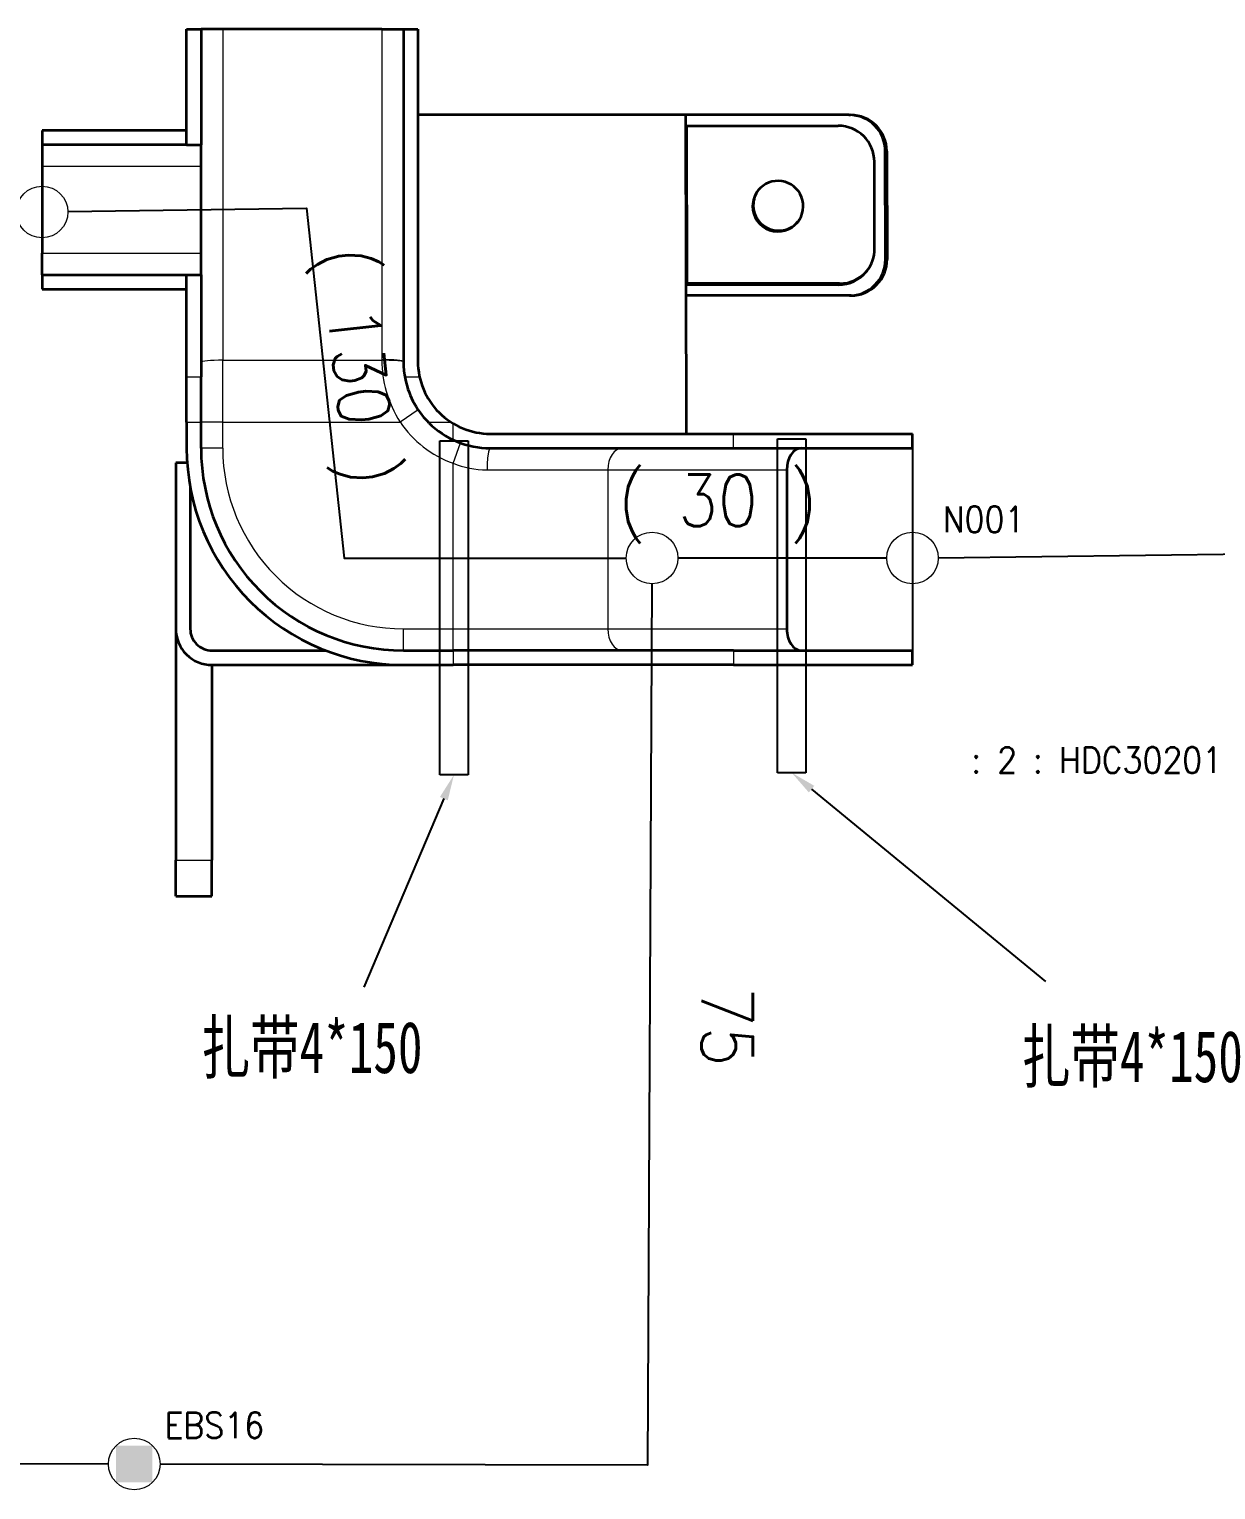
# Model space of a CAD drawing. Header units: inches. Extents: x 47316 to 59086, y 3141 to 11743.
# Drawn here: x 52776.9 to 52891.8, y 9628.3 to 9769.8 of the extents above; entities that cross this region are included whole.
import ezdxf

# ---------------------------------------------------------------- set-up
doc = ezdxf.new("R2010")
doc.units = ezdxf.units.IN
doc.header["$MEASUREMENT"] = 0
doc.layers.add('_BLACK_HOLE', color=7, linetype='Continuous')
doc.layers.add('标注线', color=3, linetype='Continuous', lineweight=20)
doc.styles.add('MtX_FangSong_GB2312', font='')
doc.styles.get("Standard").update_dxf_attribs({"font": ''})
doc.styles.get('MtX_FangSong_GB2312').set_extended_font_data('FangSong_GB2312')
doc.styles.get('Standard').set_extended_font_data('SimSun')
doc.linetypes.add('_VH_FELT_TAPE', pattern='A,0.4,-0.7,["FELT",Standard,S=0.3,R=0,X=-0.5,Y=-0.15],-0.7', length=1.8)

msp = doc.modelspace()

# ---------------------------------------------------------------- linework, layer by layer
at = {"color": 0, "lineweight": 35}
for p, q in [((52792.1, 9769.77), (52793.5, 9769.77)), ((52792.1, 9758.57), (52792.1, 9769.77)), ((52794.12, 9769.77), (52793.5, 9769.77)), ((52793.5, 9769.77), (52793.5, 9758.57)), ((52795.6, 9769.77), (52794.12, 9769.77)), ((52811, 9769.77), (52795.6, 9769.77)), ((52811, 9769.77), (52812.49, 9769.77)), ((52812.49, 9769.77), (52813.1, 9769.77)), ((52813.1, 9769.77), (52814.5, 9769.77)), ((52813.1, 9769.77), (52813.1, 9737.57)), ((52814.5, 9769.77), (52814.5, 9737.57)), ((52840.41, 9761.46), (52814.5, 9761.46)), ((52856.25, 9761.46), (52840.41, 9761.46)), ((52840.41, 9761.46), (52840.49, 9730.57)), ((52840.41, 9760.41), (52855.2, 9760.41)), ((52840.51, 9760.41), (52840.54, 9745.12)), ((52856.25, 9761.46), (52856.41, 9761.46)), ((52792.1, 9759.97), (52778.1, 9759.97)), ((52778.1, 9759.97), (52778.1, 9758.57)), ((52792.1, 9758.57), (52778.1, 9758.57)), ((52778.1, 9758.57), (52778.1, 9757.95)), ((52778.1, 9757.95), (52778.1, 9756.47)), ((52792.1, 9758.57), (52793.5, 9758.57)), ((52793.5, 9757.95), (52793.5, 9758.57)), ((52793.5, 9756.47), (52793.5, 9757.95)), ((52859.78, 9747.46), (52859.76, 9757.96)), ((52859.91, 9757.96), (52859.94, 9747.46)), ((52778.1, 9756.47), (52778.1, 9748.07)), ((52793.5, 9748.07), (52793.5, 9756.47)), ((52858.73, 9748.5), (52858.71, 9756.92)), ((52778.1, 9746.58), (52778.1, 9748.07)), ((52793.5, 9746.58), (52793.5, 9748.07)), ((52778.1, 9745.97), (52778.1, 9746.58)), ((52793.5, 9745.97), (52793.5, 9746.58)), ((52778.1, 9745.97), (52792.1, 9745.97)), ((52778.1, 9745.97), (52778.1, 9744.57)), ((52792.1, 9736.1), (52792.1, 9745.97)), ((52792.1, 9745.97), (52793.5, 9745.97)), ((52793.5, 9745.97), (52793.5, 9736.1)), ((52840.45, 9745.01), (52840.54, 9745.12)), ((52855.24, 9745.01), (52840.45, 9745.01)), ((52855.33, 9745.12), (52840.54, 9745.12)), ((52778.1, 9744.57), (52792.1, 9744.57)), ((52856.29, 9743.96), (52840.45, 9743.96)), ((52856.45, 9743.96), (52856.29, 9743.96)), ((52792.1, 9733.91), (52792.1, 9736.1)), ((52793.5, 9733.91), (52793.5, 9736.1)), ((52792.1, 9731.71), (52792.1, 9733.91)), ((52793.5, 9731.71), (52793.5, 9733.91)), ((52792.1, 9731.71), (52792.1, 9729.17)), ((52793.5, 9729.17), (52793.5, 9731.71)), ((52815.56, 9731.63), (52815.48, 9731.71)), ((52821.5, 9730.57), (52832.45, 9730.57)), ((52832.45, 9730.57), (52845.07, 9730.57)), ((52845.07, 9730.57), (52862.4, 9730.57)), ((52862.4, 9729.17), (52862.4, 9730.57)), ((52821.5, 9729.17), (52832.45, 9729.17)), ((52832.45, 9729.17), (52845.07, 9729.17)), ((52845.07, 9729.17), (52862.4, 9729.17)), ((52792.15, 9727.77), (52791.05, 9727.77)), ((52791.05, 9727.77), (52791.05, 9711.67)), ((52850.22, 9727.07), (52850.22, 9711.67)), ((52792.45, 9725.35), (52792.45, 9711.67)), ((52791.05, 9711.67), (52791.05, 9689.27)), ((52794.55, 9709.57), (52805.56, 9709.57)), ((52813.1, 9709.57), (52817.9, 9709.57)), ((52832.45, 9709.57), (52817.9, 9709.57)), ((52845.07, 9709.57), (52832.45, 9709.57)), ((52845.07, 9709.57), (52862.4, 9709.57)), ((52862.4, 9708.17), (52862.4, 9709.57)), ((52794.55, 9708.17), (52813.1, 9708.17)), ((52794.55, 9708.17), (52794.55, 9689.27)), ((52813.1, 9708.17), (52817.9, 9708.17)), ((52832.45, 9708.17), (52817.9, 9708.17)), ((52845.07, 9708.17), (52832.45, 9708.17)), ((52845.07, 9708.17), (52862.4, 9708.17)), ((52791.05, 9685.77), (52791.05, 9689.27)), ((52794.55, 9685.77), (52794.55, 9689.27)), ((52791.05, 9685.77), (52794.55, 9685.77))]:
    msp.add_line(p, q, dxfattribs=at)
at = {"color": 0, "lineweight": 13}
for p, q in [((52795.6, 9769.77), (52795.6, 9737.69)), ((52811, 9769.77), (52811, 9737.75)), ((52859.76, 9757.96), (52859.91, 9757.96)), ((52793.5, 9756.47), (52778.1, 9756.47)), ((52778.1, 9748.07), (52793.5, 9748.07)), ((52859.94, 9747.46), (52859.78, 9747.46)), ((52855.24, 9745.01), (52855.33, 9745.12)), ((52811, 9737.75), (52811, 9737.69)), ((52795.6, 9737.69), (52811, 9737.69)), ((52795.6, 9734.7), (52795.6, 9737.69)), ((52811.71, 9737.68), (52811, 9737.69)), ((52812.56, 9737.64), (52811.71, 9737.68)), ((52812.89, 9737.6), (52812.56, 9737.64)), ((52813.03, 9737.57), (52812.89, 9737.6)), ((52813.08, 9737.55), (52813.03, 9737.57)), ((52813.1, 9737.54), (52813.08, 9737.55)), ((52813.1, 9737.53), (52813.1, 9737.54)), ((52813.1, 9737.52), (52813.1, 9737.53)), ((52792.1, 9736.1), (52793.5, 9736.1)), ((52813.23, 9736.1), (52814.66, 9736.1)), ((52795.6, 9731.71), (52795.6, 9734.7)), ((52814.53, 9732.88), (52812.79, 9731.71)), ((52792.1, 9731.71), (52793.5, 9731.71)), ((52794.12, 9731.71), (52793.5, 9731.71)), ((52795.6, 9731.71), (52794.12, 9731.71)), ((52795.6, 9729.17), (52795.6, 9731.71)), ((52795.6, 9731.71), (52812.79, 9731.71)), ((52815.48, 9731.71), (52817.67, 9731.71)), ((52817.9, 9729.98), (52817.9, 9731.56)), ((52817.9, 9727.7), (52818.62, 9729.68)), ((52845.07, 9729.17), (52845.07, 9730.57)), ((52794.12, 9729.17), (52793.5, 9729.17)), ((52795.6, 9729.17), (52794.12, 9729.17)), ((52821.25, 9728.22), (52821.21, 9727.66)), ((52821.33, 9728.81), (52821.25, 9728.22)), ((52821.39, 9729.02), (52821.33, 9728.81)), ((52821.44, 9729.12), (52821.39, 9729.02)), ((52821.46, 9729.15), (52821.44, 9729.12)), ((52821.49, 9729.17), (52821.46, 9729.15)), ((52821.5, 9729.17), (52821.49, 9729.17)), ((52817.9, 9711.67), (52817.9, 9727.7)), ((52821.21, 9727.66), (52821.2, 9727.07)), ((52821.2, 9727.07), (52825.93, 9727.07)), ((52825.93, 9727.07), (52827.45, 9727.07)), ((52827.45, 9727.07), (52832.89, 9727.07)), ((52832.89, 9727.07), (52850.22, 9727.07)), ((52832.89, 9727.07), (52832.89, 9711.67)), ((52813.1, 9711.67), (52817.9, 9711.67)), ((52813.1, 9710.18), (52813.1, 9711.67)), ((52817.9, 9711.67), (52825.93, 9711.67)), ((52817.9, 9710.18), (52817.9, 9711.67)), ((52825.93, 9711.67), (52832.89, 9711.67)), ((52832.89, 9711.67), (52850.22, 9711.67)), ((52813.1, 9709.57), (52813.1, 9710.18)), ((52817.9, 9709.57), (52817.9, 9710.18)), ((52817.9, 9709.57), (52817.9, 9708.17)), ((52845.07, 9709.57), (52845.07, 9708.17)), ((52791.05, 9689.27), (52794.55, 9689.27))]:
    msp.add_line(p, q, dxfattribs=at)
at = {"color": 0, "lineweight": -3}
for p, q in [((52816.61, 9729.88), (52819.36, 9729.88)), ((52816.61, 9697.52), (52816.61, 9729.88)), ((52819.36, 9729.88), (52819.36, 9697.52)), ((52849.32, 9730.09), (52852.08, 9730.09)), ((52849.32, 9697.73), (52849.32, 9730.09)), ((52852.08, 9730.09), (52852.08, 9697.73)), ((52819.36, 9697.52), (52816.61, 9697.52)), ((52852.08, 9697.73), (52849.32, 9697.73))]:
    msp.add_line(p, q, dxfattribs=at)
at = {"color": 0, "linetype": '_VH_FELT_TAPE', "lineweight": -3, "ltscale": 5}
for p, q in [((52864.9, 9718.56), (52995.03, 9720.21)), ((52744.24, 9630.86), (52784.53, 9630.76))]:
    msp.add_line(p, q, dxfattribs=at)
at = {"color": 7, "lineweight": -2}
for p, q in [((52852.63, 9696.14), (52875.29, 9677.49)), ((52817.01, 9695.22), (52809.27, 9676.95))]:
    msp.add_line(p, q, dxfattribs=at)
at = {"color": 0, "linetype": '_VH_FELT_TAPE', "lineweight": -3, "ltscale": 5}
msp.add_lwpolyline([(52837.16, 9716.03), (52836.74, 9630.63), (52789.53, 9630.75)], dxfattribs=at)
at = {"color": 0, "linetype": 'Continuous', "lineweight": 15}
for centre in [(52778.1, 9752.06), (52787.03, 9630.75)]:
    msp.add_circle(centre, 2.5, dxfattribs=at)
at = {"color": 0, "lineweight": 35}
for centre, radius, start, end in [((52856.25, 9757.95), 3.51, 0.1421, 89.9311), ((52856.4, 9757.95), 3.51, 0.1385, 89.9347), ((52856.29, 9747.45), 3.49, 270.0036, 0.2003), ((52856.45, 9747.45), 3.49, 270.0001, 0.204), ((52821.5, 9737.57), 8.4, 179.999, 190.0335), ((52821.5, 9737.57), 7, 179.999, 269.999), ((52821.5, 9737.57), 8.4, 190.0335, 224.1998), ((52821.5, 9737.57), 8.4, 224.999, 269.999), ((52813.1, 9729.17), 21, 179.999, 269.999), ((52813.1, 9729.17), 19.6, 179.999, 269.999), ((52794.55, 9711.67), 3.5, 179.999, 269.999), ((52794.55, 9711.67), 2.1, 179.999, 269.999)]:
    msp.add_arc(centre, radius, start, end, dxfattribs=at)
at = {"color": 0, "lineweight": 13}
for centre, radius, start, end in [((52822.15, 9737.75), 11.15, 180.3088, 195.8609), ((52822, 9737.7), 10.99, 195.8419, 213.0395), ((52821.5, 9737.57), 10.5, 213.8987, 249.9475), ((52813.1, 9729.17), 17.5, 179.999, 269.999), ((52821.2, 9735.94), 8.87, 248.1525, 269.9391)]:
    msp.add_arc(centre, radius, start, end, dxfattribs=at)
at = {"color": 0, "lineweight": 35}
for centre, major_axis, ratio, start_param, end_param in [((52855.21, 9756.92), (-2.73, 2.19), 0.997496, 3.819958, 5.390737), ((52849.37, 9752.62), (-1.91, 1.54), 0.997496, 3.141564, 6.283157), ((52849.37, 9752.62), (-1.91, 1.54), 0.997496, 6.283157, 6.961551), ((52849.43, 9752.7), (-1.91, 1.54), 0.997496, 0.020244, 0.678365), ((52849.37, 9752.62), (-1.91, 1.54), 0.997496, 0.678365, 3.141564), ((52849.43, 9752.7), (-1.91, 1.54), 0.997496, 0.678365, 3.121321), ((52855.23, 9748.5), (-2.73, 2.19), 0.997496, 3.141564, 3.819958), ((52855.23, 9748.5), (-2.73, 2.19), 0.997496, 2.249145, 3.141564), ((52855.33, 9748.62), (-2.73, 2.19), 0.997496, 2.249145, 3.120308), ((52851.63, 9727.07), (0, 2.1), 0.669131, 0, 1.570796), ((52851.63, 9711.67), (0, 2.1), 0.669131, 1.570796, 3.141593)]:
    msp.add_ellipse(centre, major_axis=major_axis, ratio=ratio, start_param=start_param, end_param=end_param, dxfattribs=at)
at = {"color": 0, "lineweight": 13}
for centre, major_axis, ratio, start_param, end_param in [((52811, 9737.57), (2.1, 0), 0.087156, 0, 1.570796), ((52795.6, 9737.51), (-2.1, 0), 0.087156, 4.712389, 6.283185), ((52834.3, 9727.07), (0, -2.1), 0.669131, 3.141593, 4.712389), ((52834.3, 9711.67), (0, -2.1), 0.669131, 4.712389, 6.283185)]:
    msp.add_ellipse(centre, major_axis=major_axis, ratio=ratio, start_param=start_param, end_param=end_param, dxfattribs=at)
at = {"color": 7, "lineweight": -2}
for points in [[(52816.63, 9695.38), (52817.99, 9697.52), (52817.39, 9695.05)], [(52852.36, 9695.82), (52850.7, 9697.73), (52852.89, 9696.46)]]:
    msp.add_solid(points, dxfattribs=at)
at = {"color": 0, "linetype": 'Continuous', "lineweight": 15, "extrusion": (0, 0, -1)}
msp.add_solid([(-52785.26, 9632.52), (-52785.26, 9628.98), (-52788.79, 9632.52), (-52788.79, 9628.98)], dxfattribs=at)
at = {"layer": '_BLACK_HOLE', "color": 0, "lineweight": -3}
msp.add_line((52862.4, 9729.17), (52862.4, 9709.57), dxfattribs=at)
at = {"layer": '标注线', "color": 0, "linetype": '_VH_FELT_TAPE', "lineweight": -3, "ltscale": 5}
msp.add_line((52859.9, 9718.53), (52839.68, 9718.53), dxfattribs=at)
msp.add_lwpolyline([(52780.6, 9752.09), (52803.7, 9752.43), (52807.37, 9718.53), (52834.68, 9718.53)], dxfattribs=at)
at = {"layer": '标注线', "color": 0, "linetype": 'Continuous', "lineweight": 15}
for centre in [(52837.18, 9718.53), (52862.4, 9718.53)]:
    msp.add_circle(centre, 2.5, dxfattribs=at)

# ---------------------------------------------------------------- texts
at = {"color": 0, "lineweight": 15, "style": 'MtX_FangSong_GB2312', "width": 0.7}
for p in [(52793.49, 9668.63), (52872.94, 9667.75)]:
    msp.add_text('扎带4*150', height=5, dxfattribs=at).set_placement(p)
at = {"color": 7, "linetype": '_VH_FELT_TAPE', "lineweight": 18, "ltscale": 5, "insert": (52846.95, 9676.97), "char_height": 5, "width": 8.5714, "attachment_point": 1, "rotation": 270}
msp.add_mtext('\\Fromans.shx;\\W0.9000000000;\\T1.0000000000;\\o\\l75', dxfattribs=at)
at = {"color": 21, "linetype": 'Continuous', "lineweight": 15, "insert": (52789.95, 9635.75), "char_height": 2.5, "width": 10.7143, "attachment_point": 1}
msp.add_mtext('\\Fromans.shx;\\W0.9000000000;\\T1.0000000000;\\o\\lEBS16', dxfattribs=at)
at = {"layer": '标注线', "color": 7, "linetype": '_VH_FELT_TAPE', "lineweight": 18, "ltscale": 5, "insert": (52810.07, 9748.91), "char_height": 5, "width": 27.8571, "attachment_point": 1, "rotation": 276.1802}
msp.add_mtext('\\Fromans.shx;\\W0.9000000000;\\T1.0000000000;\\o\\l( 130 )', dxfattribs=at)
at = {"layer": '标注线', "color": 7, "linetype": '_VH_FELT_TAPE', "lineweight": 18, "ltscale": 5, "insert": (52833.91, 9726.61), "char_height": 5, "width": 23.5714, "attachment_point": 1}
msp.add_mtext('\\Fromans.shx;\\W0.9000000000;\\T1.0000000000;\\o\\l( 30 )', dxfattribs=at)
at = {"layer": '标注线', "color": 21, "linetype": 'Continuous', "lineweight": 15, "insert": (52865.33, 9723.53), "char_height": 2.5, "width": 8.7857, "attachment_point": 1}
msp.add_mtext('\\Fromans.shx;\\W0.9000000000;\\T1.0000000000;\\o\\lN001', dxfattribs=at)
at = {"layer": '标注线', "color": 42, "linetype": 'Continuous', "lineweight": 15, "insert": (52866.55, 9700.21), "char_height": 2.5, "width": 30.8571, "attachment_point": 1}
msp.add_mtext('\\Fromans.shx;\\W0.9000000000;\\T1.0000000000;\\o\\l : 2 : HDC30201', dxfattribs=at)

doc.saveas('drawing.dxf')
